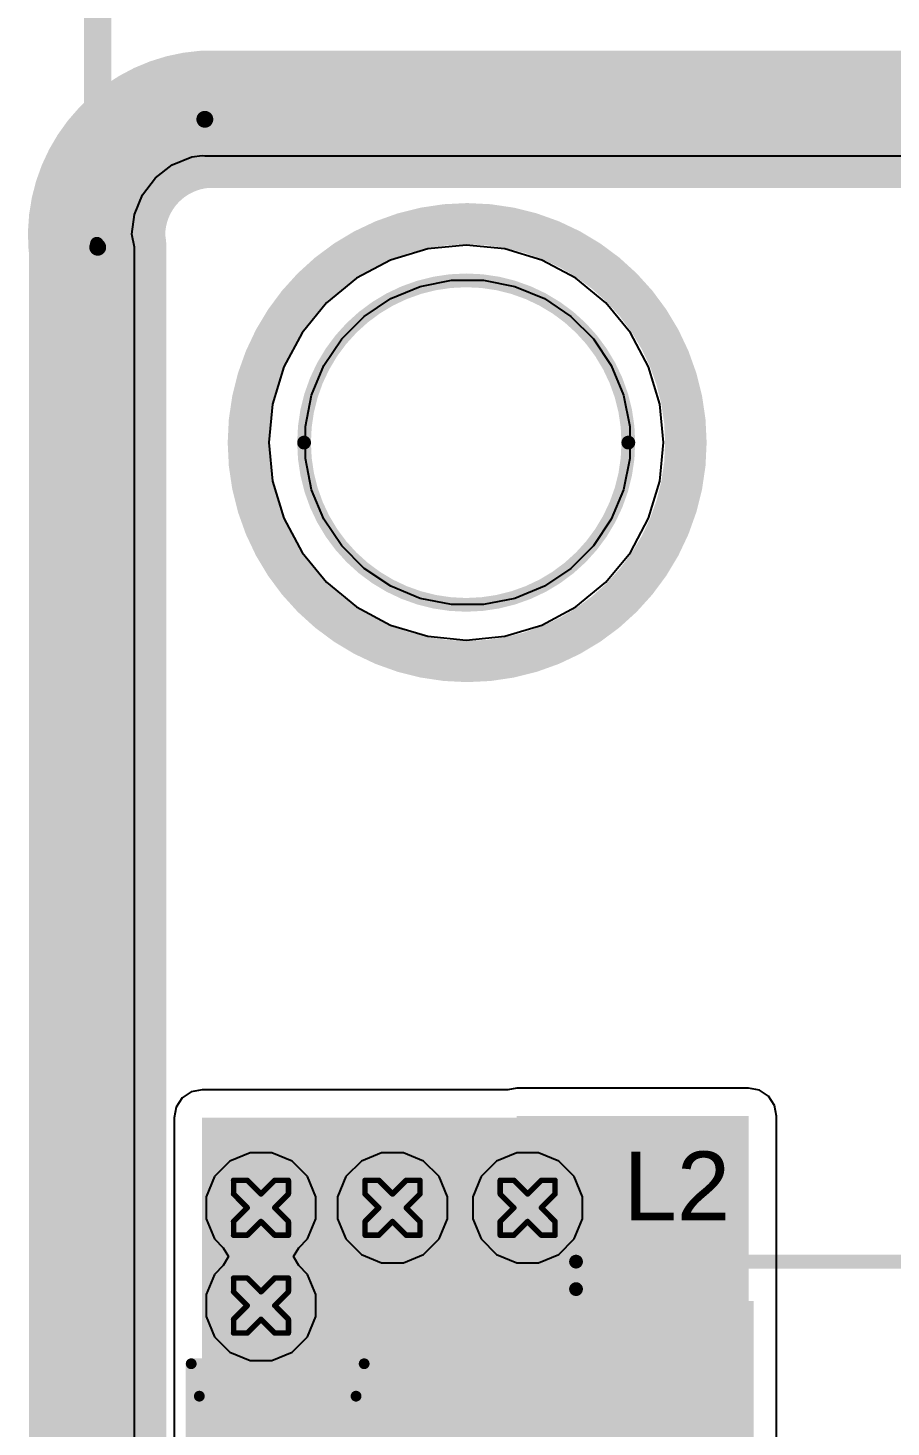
# Model space of a CAD drawing. Header units: inches. Extents: x -13 to 366, y -4 to 120.
# Drawn here: x -4.05 to 3.93, y 31.77 to 44.7 of the extents above; entities that cross this region are included whole.
import ezdxf

# ---------------------------------------------------------------- set-up
doc = ezdxf.new("R2010")
doc.units = ezdxf.units.IN
for name, color, linetype in [('Board_outline', 56, 'Continuous'), ('Bottom Layer', 5, 'Continuous'), ('Bottom Overlay', 54, 'Continuous'), ('Dimensions', 6, 'Continuous'), ('Drill Drawing', 1, 'Continuous'), ('GND', 16, 'Continuous'), ('Keep-Out Layer', 6, 'Continuous'), ('Mechanical 13', 56, 'Continuous'), ('Mechanical 15', 56, 'Continuous'), ('Multi-Layer', 9, 'Continuous'), ('POWER', 76, 'Continuous'), ('Top Layer', 1, 'Continuous'), ('Top Overlay', 2, 'Continuous'), ('Top Paste', 8, 'Continuous'), ('Top Solder', 216, 'Continuous'), ('Via Holes', 16, 'Continuous')]:
    doc.layers.add(name, color=color, linetype=linetype)
doc.styles.add('Arial', font='', dxfattribs={"height": 0.2})
doc.styles.get('Arial').set_extended_font_data('Arial')

# ---------------------------------------------------------------- blocks, each defined once
blk = doc.blocks.new('VLS5045EX_3R3N_15')
at = {"layer": 'Top Layer'}
for points in [[(-2.6, 2.1), (-1, 2.1), (-1, -2.1), (-2.6, -2.1)], [(1, 2.1), (2.6, 2.1), (2.6, -2.1), (1, -2.1)]]:
    blk.add_hatch(color=1, dxfattribs=at).paths.add_polyline_path(points)
at = {"layer": 'Top Paste'}
for points in [[(-2.6, 2.1), (-1, 2.1), (-1, -2.1), (-2.6, -2.1)], [(1, 2.1), (2.6, 2.1), (2.6, -2.1), (1, -2.1)]]:
    blk.add_hatch(color=8, dxfattribs=at).paths.add_polyline_path(points)
at = {"layer": 'Top Solder'}
for points in [[(-2.702, 2.202), (-0.898, 2.202), (-0.898, -2.202), (-2.702, -2.202)], [(0.898, 2.202), (2.702, 2.202), (2.702, -2.202), (0.898, -2.202)]]:
    blk.add_hatch(color=216, dxfattribs=at).paths.add_polyline_path(points)
at = {"layer": 'Top Overlay'}
for points in [[(-2.54, 2.311, 0.127, 0.127, 0), (-2.54, 2.565, 0.127, 0.127, 0)], [(-2.54, 2.565, 0.127, 0.127, 0), (2.54, 2.565, 0.127, 0.127, 0)], [(2.54, 2.311, 0.127, 0.127, 0), (2.54, 2.565, 0.127, 0.127, 0)], [(-2.54, -2.565, 0.127, 0.127, 0), (-2.54, -2.311, 0.127, 0.127, 0)], [(2.54, -2.565, 0.127, 0.127, 0), (2.54, -2.311, 0.127, 0.127, 0)], [(-2.54, -2.565, 0.127, 0.127, 0), (2.54, -2.565, 0.127, 0.127, 0)]]:
    blk.add_lwpolyline(points, format="xyseb", dxfattribs=at)
for points in [[(-2.572, 2.565, 0.0635, 0.0635, 1), (-2.508, 2.565, 0.0635, 0.0635, 1)], [(-2.572, 2.565, 0.0635, 0.0635, 1), (-2.508, 2.565, 0.0635, 0.0635, 1)], [(2.508, 2.565, 0.0635, 0.0635, 1), (2.572, 2.565, 0.0635, 0.0635, 1)], [(2.508, 2.565, 0.0635, 0.0635, 1), (2.572, 2.565, 0.0635, 0.0635, 1)], [(-2.572, 2.311, 0.0635, 0.0635, 1), (-2.508, 2.311, 0.0635, 0.0635, 1)], [(2.508, 2.311, 0.0635, 0.0635, 1), (2.572, 2.311, 0.0635, 0.0635, 1)], [(-2.572, -2.311, 0.0635, 0.0635, 1), (-2.508, -2.311, 0.0635, 0.0635, 1)], [(2.508, -2.311, 0.0635, 0.0635, 1), (2.572, -2.311, 0.0635, 0.0635, 1)], [(-2.572, -2.565, 0.0635, 0.0635, 1), (-2.508, -2.565, 0.0635, 0.0635, 1)], [(-2.572, -2.565, 0.0635, 0.0635, 1), (-2.508, -2.565, 0.0635, 0.0635, 1)], [(2.508, -2.565, 0.0635, 0.0635, 1), (2.572, -2.565, 0.0635, 0.0635, 1)], [(2.508, -2.565, 0.0635, 0.0635, 1), (2.572, -2.565, 0.0635, 0.0635, 1)]]:
    blk.add_lwpolyline(points, format="xyseb", close=True, dxfattribs=at)
blk = doc.blocks.new('C0805_31')
at = {"layer": 'Top Layer'}
for points in [[(-1.3, -0.7), (-1.3, 0.7), (-0.2, 0.7), (-0.2, -0.7)], [(0.2, -0.7), (0.2, 0.7), (1.3, 0.7), (1.3, -0.7)]]:
    blk.add_hatch(color=1, dxfattribs=at).paths.add_polyline_path(points)
at = {"layer": 'Top Paste'}
for points in [[(-1.3, -0.7), (-1.3, 0.7), (-0.2, 0.7), (-0.2, -0.7)], [(0.2, -0.7), (0.2, 0.7), (1.3, 0.7), (1.3, -0.7)]]:
    blk.add_hatch(color=8, dxfattribs=at).paths.add_polyline_path(points)
at = {"layer": 'Top Solder'}
for points in [[(-1.402, -0.802), (-1.402, 0.802), (-0.098, 0.802), (-0.098, -0.802)], [(0.098, -0.802), (0.098, 0.802), (1.402, 0.802), (1.402, -0.802)]]:
    blk.add_hatch(color=216, dxfattribs=at).paths.add_polyline_path(points)
at = {"layer": 'Mechanical 13'}
for points in [[(1.1, 0.725, 0.1, 0.1, 0), (-1.1, 0.725, 0.1, 0.1, 0)], [(-1.1, -0.725, 0.1, 0.1, 0), (-1.1, 0.725, 0.1, 0.1, 0)], [(1.1, -0.725, 0.1, 0.1, 0), (1.1, 0.725, 0.1, 0.1, 0)], [(1.1, -0.725, 0.1, 0.1, 0), (-1.1, -0.725, 0.1, 0.1, 0)]]:
    blk.add_lwpolyline(points, format="xyseb", dxfattribs=at)
for points in [[(-1.125, 0.725, 0.05, 0.05, 1), (-1.075, 0.725, 0.05, 0.05, 1)], [(-1.125, 0.725, 0.05, 0.05, 1), (-1.075, 0.725, 0.05, 0.05, 1)], [(1.075, 0.725, 0.05, 0.05, 1), (1.125, 0.725, 0.05, 0.05, 1)], [(1.075, 0.725, 0.05, 0.05, 1), (1.125, 0.725, 0.05, 0.05, 1)], [(-1.125, -0.725, 0.05, 0.05, 1), (-1.075, -0.725, 0.05, 0.05, 1)], [(-1.125, -0.725, 0.05, 0.05, 1), (-1.075, -0.725, 0.05, 0.05, 1)], [(1.075, -0.725, 0.05, 0.05, 1), (1.125, -0.725, 0.05, 0.05, 1)], [(1.075, -0.725, 0.05, 0.05, 1), (1.125, -0.725, 0.05, 0.05, 1)]]:
    blk.add_lwpolyline(points, format="xyseb", close=True, dxfattribs=at)
at = {"layer": 'Mechanical 15'}
for points in [[(1.4, 0.8, 0.1, 0.1, 0), (-1.4, 0.8, 0.1, 0.1, 0)], [(-1.4, -0.8, 0.1, 0.1, 0), (-1.4, 0.8, 0.1, 0.1, 0)], [(1.4, -0.8, 0.1, 0.1, 0), (1.4, 0.8, 0.1, 0.1, 0)], [(0, -0.5, 0.1, 0.1, 0), (0, 0.5, 0.1, 0.1, 0)], [(0.5, 0, 0.1, 0.1, 0), (-0.5, 0, 0.1, 0.1, 0)], [(1.4, -0.8, 0.1, 0.1, 0), (-1.4, -0.8, 0.1, 0.1, 0)]]:
    blk.add_lwpolyline(points, format="xyseb", dxfattribs=at)
for points in [[(-1.425, 0.8, 0.05, 0.05, 1), (-1.375, 0.8, 0.05, 0.05, 1)], [(-1.425, 0.8, 0.05, 0.05, 1), (-1.375, 0.8, 0.05, 0.05, 1)], [(1.375, 0.8, 0.05, 0.05, 1), (1.425, 0.8, 0.05, 0.05, 1)], [(1.375, 0.8, 0.05, 0.05, 1), (1.425, 0.8, 0.05, 0.05, 1)], [(-0.025, 0.5, 0.05, 0.05, 1), (0.025, 0.5, 0.05, 0.05, 1)], [(-0.525, 0, 0.05, 0.05, 1), (-0.475, 0, 0.05, 0.05, 1)], [(0.475, 0, 0.05, 0.05, 1), (0.525, 0, 0.05, 0.05, 1)], [(-0.025, -0.5, 0.05, 0.05, 1), (0.025, -0.5, 0.05, 0.05, 1)], [(-1.425, -0.8, 0.05, 0.05, 1), (-1.375, -0.8, 0.05, 0.05, 1)], [(-1.425, -0.8, 0.05, 0.05, 1), (-1.375, -0.8, 0.05, 0.05, 1)], [(1.375, -0.8, 0.05, 0.05, 1), (1.425, -0.8, 0.05, 0.05, 1)], [(1.375, -0.8, 0.05, 0.05, 1), (1.425, -0.8, 0.05, 0.05, 1)]]:
    blk.add_lwpolyline(points, format="xyseb", close=True, dxfattribs=at)

msp = doc.modelspace()

# ---------------------------------------------------------------- hatches: boundary and pattern name
at = {"layer": 'Bottom Layer'}
h = msp.add_hatch(color=5, dxfattribs=at)
edge = h.paths.add_edge_path()
edge.add_arc((-1.898, 33.797), 0.254, 0, 360)
h = msp.add_hatch(color=5, dxfattribs=at)
edge = h.paths.add_edge_path()
edge.add_arc((-0.682, 33.797), 0.254, 0, 360)
h = msp.add_hatch(color=5, dxfattribs=at)
edge = h.paths.add_edge_path()
edge.add_arc((0.568, 33.797), 0.254, 0, 360)
h = msp.add_hatch(color=5, dxfattribs=at)
edge = h.paths.add_edge_path()
edge.add_arc((-1.898, 32.893), 0.254, 0, 360)
at = {"layer": 'GND'}
h = msp.add_hatch(color=16, dxfattribs=at)
edge = h.paths.add_edge_path()
edge.add_arc((-1.898, 33.797), 0.254, 0, 360)
h = msp.add_hatch(color=16, dxfattribs=at)
edge = h.paths.add_edge_path()
edge.add_arc((-0.682, 33.797), 0.254, 0, 360)
h = msp.add_hatch(color=16, dxfattribs=at)
edge = h.paths.add_edge_path()
edge.add_arc((0.568, 33.797), 0.254, 0, 360)
h = msp.add_hatch(color=16, dxfattribs=at)
edge = h.paths.add_edge_path()
edge.add_arc((-1.898, 32.893), 0.254, 0, 360)
at = {"layer": 'POWER'}
h = msp.add_hatch(color=76, dxfattribs=at)
edge = h.paths.add_edge_path()
edge.add_arc((-1.898, 33.797), 0.254, 0, 360)
h = msp.add_hatch(color=76, dxfattribs=at)
edge = h.paths.add_edge_path()
edge.add_arc((-0.682, 33.797), 0.254, 0, 360)
h = msp.add_hatch(color=76, dxfattribs=at)
edge = h.paths.add_edge_path()
edge.add_arc((0.568, 33.797), 0.254, 0, 360)
h = msp.add_hatch(color=76, dxfattribs=at)
edge = h.paths.add_edge_path()
edge.add_arc((-1.898, 32.893), 0.254, 0, 360)
at = {"layer": 'Top Layer'}
for points in [[(-2.444, 31.155), (2.556, 31.155), (2.556, 34.629), (-2.444, 34.629)], [(0.467, 28.469), (2.613, 28.469), (2.613, 34.645), (0.467, 34.645)]]:
    msp.add_hatch(color=1, dxfattribs=at).paths.add_polyline_path(points)
h = msp.add_hatch(color=1, dxfattribs=at)
edge = h.paths.add_edge_path()
edge.add_arc((-1.898, 33.797), 0.254, 0, 360)
h = msp.add_hatch(color=1, dxfattribs=at)
edge = h.paths.add_edge_path()
edge.add_arc((-0.682, 33.797), 0.254, 0, 360)
h = msp.add_hatch(color=1, dxfattribs=at)
edge = h.paths.add_edge_path()
edge.add_arc((0.568, 33.797), 0.254, 0, 360)
h = msp.add_hatch(color=1, dxfattribs=at)
edge = h.paths.add_edge_path()
edge.add_arc((-1.898, 32.893), 0.254, 0, 360)
at = {"layer": 'Via Holes'}
h = msp.add_hatch(color=7, dxfattribs=at)
edge = h.paths.add_edge_path()
edge.add_arc((-1.898, 33.797), 0.127, 0, 360)
h = msp.add_hatch(color=7, dxfattribs=at)
edge = h.paths.add_edge_path()
edge.add_arc((-0.682, 33.797), 0.127, 0, 360)
h = msp.add_hatch(color=7, dxfattribs=at)
edge = h.paths.add_edge_path()
edge.add_arc((0.568, 33.797), 0.127, 0, 360)
h = msp.add_hatch(color=7, dxfattribs=at)
edge = h.paths.add_edge_path()
edge.add_arc((-1.898, 32.893), 0.127, 0, 360)

# ---------------------------------------------------------------- linework, layer by layer
at = {"layer": 'Board_outline'}
for points in [[(-3.417, 42.71, 0.254, 0.254, -0.414214), (-2.418, 43.86, 0.254, 0.254, 0)], [(-2.418, 43.86, 0.254, 0.254, 0), (31.29, 43.86, 0.254, 0.254, 0)], [(-3.409, -2.109, 0.254, 0.254, 0), (-3.409, 42.651, 0.254, 0.254, 0)]]:
    msp.add_lwpolyline(points, format="xyseb", dxfattribs=at)
for points in [[(-2.482, 43.86, 0.127, 0.127, 1), (-2.355, 43.86, 0.127, 0.127, 1)], [(-2.482, 43.86, 0.127, 0.127, 1), (-2.355, 43.86, 0.127, 0.127, 1)], [(-3.48, 42.71, 0.127, 0.127, 1), (-3.353, 42.71, 0.127, 0.127, 1)], [(-3.472, 42.651, 0.127, 0.127, 1), (-3.345, 42.651, 0.127, 0.127, 1)]]:
    msp.add_lwpolyline(points, format="xyseb", close=True, dxfattribs=at)
at = {"layer": 'Bottom Layer'}
for p, q in [((-2.719, 43.438), (-2.537, 43.514)), ((-2.537, 43.514), (-2.443, 43.526)), ((-2.443, 43.526), (-2.418, 43.521)), ((-2.418, 43.521), (31.29, 43.521)), ((-2.875, 43.319), (-2.719, 43.438)), ((-2.995, 43.163), (-2.875, 43.319)), ((-3.07, 42.981), (-2.995, 43.163)), ((-3.094, 42.797), (-3.07, 42.981)), ((-3.07, 42.677), (-3.094, 42.797)), ((0, 42.697), (-0.356, 42.662)), ((0.356, 42.662), (0, 42.697)), ((-3.07, -2.06), (-3.07, 42.677)), ((-0.699, 42.558), (-1.015, 42.39)), ((-0.356, 42.662), (-0.699, 42.558)), ((0.699, 42.558), (0.356, 42.662)), ((1.015, 42.39), (0.699, 42.558)), ((-1.015, 42.39), (-1.291, 42.162)), ((1.291, 42.162), (1.015, 42.39)), ((-1.291, 42.162), (-1.519, 41.886)), ((1.519, 41.886), (1.291, 42.162)), ((-1.519, 41.886), (-1.687, 41.57)), ((1.687, 41.57), (1.519, 41.886)), ((-1.687, 41.57), (-1.791, 41.227)), ((1.791, 41.227), (1.687, 41.57)), ((-1.791, 41.227), (-1.826, 40.871)), ((1.826, 40.871), (1.791, 41.227)), ((-1.826, 40.871), (-1.791, 40.515)), ((1.791, 40.515), (1.826, 40.871)), ((-1.791, 40.515), (-1.687, 40.172)), ((1.687, 40.172), (1.791, 40.515)), ((-1.687, 40.172), (-1.519, 39.856)), ((1.519, 39.856), (1.687, 40.172)), ((-1.519, 39.856), (-1.291, 39.58)), ((1.291, 39.58), (1.519, 39.856)), ((-1.291, 39.58), (-1.015, 39.352)), ((1.015, 39.352), (1.291, 39.58)), ((-1.015, 39.352), (-0.699, 39.184)), ((0.699, 39.184), (1.015, 39.352)), ((-0.699, 39.184), (-0.356, 39.08)), ((-0.356, 39.08), (0, 39.045)), ((0, 39.045), (0.356, 39.08)), ((0.356, 39.08), (0.699, 39.184)), ((-1.999, 34.305), (-2.186, 34.228)), ((-1.797, 34.305), (-1.999, 34.305)), ((-1.61, 34.228), (-1.797, 34.305)), ((-0.783, 34.305), (-0.969, 34.228)), ((-0.581, 34.305), (-0.783, 34.305)), ((-0.394, 34.228), (-0.581, 34.305)), ((0.467, 34.305), (0.281, 34.228)), ((0.669, 34.305), (0.467, 34.305)), ((0.856, 34.228), (0.669, 34.305)), ((-2.186, 34.228), (-2.329, 34.085)), ((-1.468, 34.085), (-1.61, 34.228)), ((-0.969, 34.228), (-1.112, 34.085)), ((-0.251, 34.085), (-0.394, 34.228)), ((0.281, 34.228), (0.138, 34.085)), ((0.999, 34.085), (0.856, 34.228)), ((-2.329, 34.085), (-2.406, 33.898)), ((-1.39, 33.898), (-1.468, 34.085)), ((-1.112, 34.085), (-1.19, 33.898)), ((-0.174, 33.898), (-0.251, 34.085)), ((0.138, 34.085), (0.06, 33.898)), ((1.076, 33.898), (0.999, 34.085)), ((-2.406, 33.898), (-2.406, 33.696)), ((-1.39, 33.696), (-1.39, 33.898)), ((-1.19, 33.898), (-1.19, 33.696)), ((-0.174, 33.696), (-0.174, 33.898)), ((0.06, 33.898), (0.06, 33.696)), ((1.076, 33.696), (1.076, 33.898)), ((-2.406, 33.696), (-2.329, 33.509)), ((-1.468, 33.509), (-1.39, 33.696)), ((-1.19, 33.696), (-1.112, 33.509)), ((-0.251, 33.509), (-0.174, 33.696)), ((0.06, 33.696), (0.138, 33.509)), ((0.999, 33.509), (1.076, 33.696)), ((-2.329, 33.509), (-2.248, 33.428)), ((-1.549, 33.428), (-1.468, 33.509)), ((-1.112, 33.509), (-0.969, 33.366)), ((-0.394, 33.366), (-0.251, 33.509)), ((0.138, 33.509), (0.281, 33.366)), ((0.856, 33.366), (0.999, 33.509)), ((-2.248, 33.428), (-2.199, 33.345)), ((-1.598, 33.345), (-1.549, 33.428)), ((-2.248, 33.262), (-2.329, 33.181)), ((-2.199, 33.345), (-2.248, 33.262)), ((-1.549, 33.262), (-1.598, 33.345)), ((-1.468, 33.181), (-1.549, 33.262)), ((-0.969, 33.366), (-0.783, 33.289)), ((-0.783, 33.289), (-0.581, 33.289)), ((-0.581, 33.289), (-0.394, 33.366)), ((0.281, 33.366), (0.467, 33.289)), ((0.467, 33.289), (0.669, 33.289)), ((0.669, 33.289), (0.856, 33.366)), ((-2.329, 33.181), (-2.406, 32.994)), ((-1.39, 32.994), (-1.468, 33.181)), ((-2.406, 32.994), (-2.406, 32.792)), ((-1.39, 32.792), (-1.39, 32.994)), ((-2.406, 32.792), (-2.329, 32.605)), ((-1.468, 32.605), (-1.39, 32.792)), ((-2.329, 32.605), (-2.186, 32.463)), ((-1.61, 32.463), (-1.468, 32.605)), ((-2.186, 32.463), (-1.999, 32.385)), ((-1.999, 32.385), (-1.797, 32.385)), ((-1.797, 32.385), (-1.61, 32.463))]:
    msp.add_line(p, q, dxfattribs=at)
at = {"layer": 'Bottom Overlay'}
for points in [[(-3.417, 42.71, 1.27, 1.27, -0.414214), (-2.418, 43.86, 1.27, 1.27, 0)], [(-3.417, 42.71, 1.27, 1.27, -0.414214), (-2.418, 43.86, 1.27, 1.27, 0)], [(-2.418, 43.86, 1.27, 1.27, 0), (31.29, 43.86, 1.27, 1.27, 0)], [(-2.418, 43.86, 1.27, 1.27, 0), (31.29, 43.86, 1.27, 1.27, 0)], [(-3.409, -2.083, 1.27, 1.27, 0), (-3.409, 42.677, 1.27, 1.27, 0)], [(-3.409, -2.083, 1.27, 1.27, 0), (-3.409, 42.677, 1.27, 1.27, 0)]]:
    msp.add_lwpolyline(points, format="xyseb", dxfattribs=at)
for points in [[(-2.736, 43.86, 0.635, 0.635, 1), (-2.101, 43.86, 0.635, 0.635, 1)], [(-2.736, 43.86, 0.635, 0.635, 1), (-2.101, 43.86, 0.635, 0.635, 1)], [(-2.736, 43.86, 0.635, 0.635, 1), (-2.101, 43.86, 0.635, 0.635, 1)], [(-2.736, 43.86, 0.635, 0.635, 1), (-2.101, 43.86, 0.635, 0.635, 1)], [(-3.734, 42.71, 0.635, 0.635, 1), (-3.099, 42.71, 0.635, 0.635, 1)], [(-3.734, 42.71, 0.635, 0.635, 1), (-3.099, 42.71, 0.635, 0.635, 1)], [(-3.726, 42.677, 0.635, 0.635, 1), (-3.091, 42.677, 0.635, 0.635, 1)], [(-3.726, 42.677, 0.635, 0.635, 1), (-3.091, 42.677, 0.635, 0.635, 1)], [(2.031, 40.871, 0.381, 0.381, 1), (-2.016, 40.871, 0.381, 0.381, 1)], [(-2.112, 40.871, 0.191, 0.191, 1), (-1.921, 40.871, 0.191, 0.191, 1)], [(1.936, 40.871, 0.191, 0.191, 1), (2.126, 40.871, 0.191, 0.191, 1)]]:
    msp.add_lwpolyline(points, format="xyseb", close=True, dxfattribs=at)
at = {"layer": 'Dimensions'}
msp.add_lwpolyline([(-3.409, 43.032, 0.254, 0.254, 0), (-3.409, 52.273, 0.254, 0.254, 0)], format="xyseb", dxfattribs=at)
msp.add_lwpolyline([(-3.472, 43.032, 0.127, 0.127, 1), (-3.345, 43.032, 0.127, 0.127, 1)], format="xyseb", close=True, dxfattribs=at)
at = {"layer": 'Drill Drawing'}
for points in [[(-2.152, 33.924, 0.0508, 0.0508, 0), (-2.152, 34.051, 0.0508, 0.0508, 0)], [(-2.152, 34.051, 0.0508, 0.0508, 0), (-2.025, 34.051, 0.0508, 0.0508, 0)], [(-2.025, 34.051, 0.0508, 0.0508, 0), (-1.898, 33.924, 0.0508, 0.0508, 0)], [(-1.898, 33.924, 0.0508, 0.0508, 0), (-1.771, 34.051, 0.0508, 0.0508, 0)], [(-1.771, 34.051, 0.0508, 0.0508, 0), (-1.644, 34.051, 0.0508, 0.0508, 0)], [(-1.644, 33.924, 0.0508, 0.0508, 0), (-1.644, 34.051, 0.0508, 0.0508, 0)], [(-0.936, 33.924, 0.0508, 0.0508, 0), (-0.936, 34.051, 0.0508, 0.0508, 0)], [(-0.936, 34.051, 0.0508, 0.0508, 0), (-0.809, 34.051, 0.0508, 0.0508, 0)], [(-0.809, 34.051, 0.0508, 0.0508, 0), (-0.682, 33.924, 0.0508, 0.0508, 0)], [(-0.682, 33.924, 0.0508, 0.0508, 0), (-0.555, 34.051, 0.0508, 0.0508, 0)], [(-0.555, 34.051, 0.0508, 0.0508, 0), (-0.428, 34.051, 0.0508, 0.0508, 0)], [(-0.428, 33.924, 0.0508, 0.0508, 0), (-0.428, 34.051, 0.0508, 0.0508, 0)], [(0.314, 33.924, 0.0508, 0.0508, 0), (0.314, 34.051, 0.0508, 0.0508, 0)], [(0.314, 34.051, 0.0508, 0.0508, 0), (0.441, 34.051, 0.0508, 0.0508, 0)], [(0.441, 34.051, 0.0508, 0.0508, 0), (0.568, 33.924, 0.0508, 0.0508, 0)], [(0.568, 33.924, 0.0508, 0.0508, 0), (0.695, 34.051, 0.0508, 0.0508, 0)], [(0.695, 34.051, 0.0508, 0.0508, 0), (0.822, 34.051, 0.0508, 0.0508, 0)], [(0.822, 33.924, 0.0508, 0.0508, 0), (0.822, 34.051, 0.0508, 0.0508, 0)], [(-2.152, 33.924, 0.0508, 0.0508, 0), (-2.025, 33.797, 0.0508, 0.0508, 0)], [(-1.771, 33.797, 0.0508, 0.0508, 0), (-1.644, 33.924, 0.0508, 0.0508, 0)], [(-0.936, 33.924, 0.0508, 0.0508, 0), (-0.809, 33.797, 0.0508, 0.0508, 0)], [(-0.555, 33.797, 0.0508, 0.0508, 0), (-0.428, 33.924, 0.0508, 0.0508, 0)], [(0.314, 33.924, 0.0508, 0.0508, 0), (0.441, 33.797, 0.0508, 0.0508, 0)], [(0.695, 33.797, 0.0508, 0.0508, 0), (0.822, 33.924, 0.0508, 0.0508, 0)], [(-2.152, 33.67, 0.0508, 0.0508, 0), (-2.025, 33.797, 0.0508, 0.0508, 0)], [(-1.771, 33.797, 0.0508, 0.0508, 0), (-1.644, 33.67, 0.0508, 0.0508, 0)], [(-0.936, 33.67, 0.0508, 0.0508, 0), (-0.809, 33.797, 0.0508, 0.0508, 0)], [(-0.555, 33.797, 0.0508, 0.0508, 0), (-0.428, 33.67, 0.0508, 0.0508, 0)], [(0.314, 33.67, 0.0508, 0.0508, 0), (0.441, 33.797, 0.0508, 0.0508, 0)], [(0.695, 33.797, 0.0508, 0.0508, 0), (0.822, 33.67, 0.0508, 0.0508, 0)], [(-2.152, 33.543, 0.0508, 0.0508, 0), (-2.152, 33.67, 0.0508, 0.0508, 0)], [(-2.025, 33.543, 0.0508, 0.0508, 0), (-1.898, 33.67, 0.0508, 0.0508, 0)], [(-1.898, 33.67, 0.0508, 0.0508, 0), (-1.771, 33.543, 0.0508, 0.0508, 0)], [(-1.644, 33.543, 0.0508, 0.0508, 0), (-1.644, 33.67, 0.0508, 0.0508, 0)], [(-0.936, 33.543, 0.0508, 0.0508, 0), (-0.936, 33.67, 0.0508, 0.0508, 0)], [(-0.809, 33.543, 0.0508, 0.0508, 0), (-0.682, 33.67, 0.0508, 0.0508, 0)], [(-0.682, 33.67, 0.0508, 0.0508, 0), (-0.555, 33.543, 0.0508, 0.0508, 0)], [(-0.428, 33.543, 0.0508, 0.0508, 0), (-0.428, 33.67, 0.0508, 0.0508, 0)], [(0.314, 33.543, 0.0508, 0.0508, 0), (0.314, 33.67, 0.0508, 0.0508, 0)], [(0.441, 33.543, 0.0508, 0.0508, 0), (0.568, 33.67, 0.0508, 0.0508, 0)], [(0.568, 33.67, 0.0508, 0.0508, 0), (0.695, 33.543, 0.0508, 0.0508, 0)], [(0.822, 33.543, 0.0508, 0.0508, 0), (0.822, 33.67, 0.0508, 0.0508, 0)], [(-2.152, 33.543, 0.0508, 0.0508, 0), (-2.025, 33.543, 0.0508, 0.0508, 0)], [(-1.771, 33.543, 0.0508, 0.0508, 0), (-1.644, 33.543, 0.0508, 0.0508, 0)], [(-0.936, 33.543, 0.0508, 0.0508, 0), (-0.809, 33.543, 0.0508, 0.0508, 0)], [(-0.555, 33.543, 0.0508, 0.0508, 0), (-0.428, 33.543, 0.0508, 0.0508, 0)], [(0.314, 33.543, 0.0508, 0.0508, 0), (0.441, 33.543, 0.0508, 0.0508, 0)], [(0.695, 33.543, 0.0508, 0.0508, 0), (0.822, 33.543, 0.0508, 0.0508, 0)], [(-2.152, 33.02, 0.0508, 0.0508, 0), (-2.152, 33.147, 0.0508, 0.0508, 0)], [(-2.152, 33.147, 0.0508, 0.0508, 0), (-2.025, 33.147, 0.0508, 0.0508, 0)], [(-2.025, 33.147, 0.0508, 0.0508, 0), (-1.898, 33.02, 0.0508, 0.0508, 0)], [(-1.898, 33.02, 0.0508, 0.0508, 0), (-1.771, 33.147, 0.0508, 0.0508, 0)], [(-1.771, 33.147, 0.0508, 0.0508, 0), (-1.644, 33.147, 0.0508, 0.0508, 0)], [(-1.644, 33.02, 0.0508, 0.0508, 0), (-1.644, 33.147, 0.0508, 0.0508, 0)], [(-2.152, 33.02, 0.0508, 0.0508, 0), (-2.025, 32.893, 0.0508, 0.0508, 0)], [(-1.771, 32.893, 0.0508, 0.0508, 0), (-1.644, 33.02, 0.0508, 0.0508, 0)], [(-2.152, 32.766, 0.0508, 0.0508, 0), (-2.025, 32.893, 0.0508, 0.0508, 0)], [(-1.771, 32.893, 0.0508, 0.0508, 0), (-1.644, 32.766, 0.0508, 0.0508, 0)], [(-2.152, 32.639, 0.0508, 0.0508, 0), (-2.152, 32.766, 0.0508, 0.0508, 0)], [(-2.025, 32.639, 0.0508, 0.0508, 0), (-1.898, 32.766, 0.0508, 0.0508, 0)], [(-1.898, 32.766, 0.0508, 0.0508, 0), (-1.771, 32.639, 0.0508, 0.0508, 0)], [(-1.644, 32.639, 0.0508, 0.0508, 0), (-1.644, 32.766, 0.0508, 0.0508, 0)], [(-2.152, 32.639, 0.0508, 0.0508, 0), (-2.025, 32.639, 0.0508, 0.0508, 0)], [(-1.771, 32.639, 0.0508, 0.0508, 0), (-1.644, 32.639, 0.0508, 0.0508, 0)]]:
    msp.add_lwpolyline(points, format="xyseb", dxfattribs=at)
for points in [[(-2.165, 34.051, 0.0254, 0.0254, 1), (-2.14, 34.051, 0.0254, 0.0254, 1)], [(-2.165, 34.051, 0.0254, 0.0254, 1), (-2.14, 34.051, 0.0254, 0.0254, 1)], [(-2.038, 34.051, 0.0254, 0.0254, 1), (-2.013, 34.051, 0.0254, 0.0254, 1)], [(-2.038, 34.051, 0.0254, 0.0254, 1), (-2.013, 34.051, 0.0254, 0.0254, 1)], [(-1.784, 34.051, 0.0254, 0.0254, 1), (-1.759, 34.051, 0.0254, 0.0254, 1)], [(-1.784, 34.051, 0.0254, 0.0254, 1), (-1.759, 34.051, 0.0254, 0.0254, 1)], [(-1.657, 34.051, 0.0254, 0.0254, 1), (-1.632, 34.051, 0.0254, 0.0254, 1)], [(-1.657, 34.051, 0.0254, 0.0254, 1), (-1.632, 34.051, 0.0254, 0.0254, 1)], [(-0.948, 34.051, 0.0254, 0.0254, 1), (-0.923, 34.051, 0.0254, 0.0254, 1)], [(-0.948, 34.051, 0.0254, 0.0254, 1), (-0.923, 34.051, 0.0254, 0.0254, 1)], [(-0.821, 34.051, 0.0254, 0.0254, 1), (-0.796, 34.051, 0.0254, 0.0254, 1)], [(-0.821, 34.051, 0.0254, 0.0254, 1), (-0.796, 34.051, 0.0254, 0.0254, 1)], [(-0.567, 34.051, 0.0254, 0.0254, 1), (-0.542, 34.051, 0.0254, 0.0254, 1)], [(-0.567, 34.051, 0.0254, 0.0254, 1), (-0.542, 34.051, 0.0254, 0.0254, 1)], [(-0.44, 34.051, 0.0254, 0.0254, 1), (-0.415, 34.051, 0.0254, 0.0254, 1)], [(-0.44, 34.051, 0.0254, 0.0254, 1), (-0.415, 34.051, 0.0254, 0.0254, 1)], [(0.302, 34.051, 0.0254, 0.0254, 1), (0.327, 34.051, 0.0254, 0.0254, 1)], [(0.302, 34.051, 0.0254, 0.0254, 1), (0.327, 34.051, 0.0254, 0.0254, 1)], [(0.429, 34.051, 0.0254, 0.0254, 1), (0.454, 34.051, 0.0254, 0.0254, 1)], [(0.429, 34.051, 0.0254, 0.0254, 1), (0.454, 34.051, 0.0254, 0.0254, 1)], [(0.683, 34.051, 0.0254, 0.0254, 1), (0.708, 34.051, 0.0254, 0.0254, 1)], [(0.683, 34.051, 0.0254, 0.0254, 1), (0.708, 34.051, 0.0254, 0.0254, 1)], [(0.81, 34.051, 0.0254, 0.0254, 1), (0.835, 34.051, 0.0254, 0.0254, 1)], [(0.81, 34.051, 0.0254, 0.0254, 1), (0.835, 34.051, 0.0254, 0.0254, 1)], [(-2.165, 33.924, 0.0254, 0.0254, 1), (-2.14, 33.924, 0.0254, 0.0254, 1)], [(-2.165, 33.924, 0.0254, 0.0254, 1), (-2.14, 33.924, 0.0254, 0.0254, 1)], [(-1.911, 33.924, 0.0254, 0.0254, 1), (-1.886, 33.924, 0.0254, 0.0254, 1)], [(-1.911, 33.924, 0.0254, 0.0254, 1), (-1.886, 33.924, 0.0254, 0.0254, 1)], [(-1.657, 33.924, 0.0254, 0.0254, 1), (-1.632, 33.924, 0.0254, 0.0254, 1)], [(-1.657, 33.924, 0.0254, 0.0254, 1), (-1.632, 33.924, 0.0254, 0.0254, 1)], [(-0.948, 33.924, 0.0254, 0.0254, 1), (-0.923, 33.924, 0.0254, 0.0254, 1)], [(-0.948, 33.924, 0.0254, 0.0254, 1), (-0.923, 33.924, 0.0254, 0.0254, 1)], [(-0.694, 33.924, 0.0254, 0.0254, 1), (-0.669, 33.924, 0.0254, 0.0254, 1)], [(-0.694, 33.924, 0.0254, 0.0254, 1), (-0.669, 33.924, 0.0254, 0.0254, 1)], [(-0.44, 33.924, 0.0254, 0.0254, 1), (-0.415, 33.924, 0.0254, 0.0254, 1)], [(-0.44, 33.924, 0.0254, 0.0254, 1), (-0.415, 33.924, 0.0254, 0.0254, 1)], [(0.302, 33.924, 0.0254, 0.0254, 1), (0.327, 33.924, 0.0254, 0.0254, 1)], [(0.302, 33.924, 0.0254, 0.0254, 1), (0.327, 33.924, 0.0254, 0.0254, 1)], [(0.556, 33.924, 0.0254, 0.0254, 1), (0.581, 33.924, 0.0254, 0.0254, 1)], [(0.556, 33.924, 0.0254, 0.0254, 1), (0.581, 33.924, 0.0254, 0.0254, 1)], [(0.81, 33.924, 0.0254, 0.0254, 1), (0.835, 33.924, 0.0254, 0.0254, 1)], [(0.81, 33.924, 0.0254, 0.0254, 1), (0.835, 33.924, 0.0254, 0.0254, 1)], [(-2.038, 33.797, 0.0254, 0.0254, 1), (-2.013, 33.797, 0.0254, 0.0254, 1)], [(-2.038, 33.797, 0.0254, 0.0254, 1), (-2.013, 33.797, 0.0254, 0.0254, 1)], [(-1.784, 33.797, 0.0254, 0.0254, 1), (-1.759, 33.797, 0.0254, 0.0254, 1)], [(-1.784, 33.797, 0.0254, 0.0254, 1), (-1.759, 33.797, 0.0254, 0.0254, 1)], [(-0.821, 33.797, 0.0254, 0.0254, 1), (-0.796, 33.797, 0.0254, 0.0254, 1)], [(-0.821, 33.797, 0.0254, 0.0254, 1), (-0.796, 33.797, 0.0254, 0.0254, 1)], [(-0.567, 33.797, 0.0254, 0.0254, 1), (-0.542, 33.797, 0.0254, 0.0254, 1)], [(-0.567, 33.797, 0.0254, 0.0254, 1), (-0.542, 33.797, 0.0254, 0.0254, 1)], [(0.429, 33.797, 0.0254, 0.0254, 1), (0.454, 33.797, 0.0254, 0.0254, 1)], [(0.429, 33.797, 0.0254, 0.0254, 1), (0.454, 33.797, 0.0254, 0.0254, 1)], [(0.683, 33.797, 0.0254, 0.0254, 1), (0.708, 33.797, 0.0254, 0.0254, 1)], [(0.683, 33.797, 0.0254, 0.0254, 1), (0.708, 33.797, 0.0254, 0.0254, 1)], [(-2.165, 33.67, 0.0254, 0.0254, 1), (-2.14, 33.67, 0.0254, 0.0254, 1)], [(-2.165, 33.67, 0.0254, 0.0254, 1), (-2.14, 33.67, 0.0254, 0.0254, 1)], [(-1.911, 33.67, 0.0254, 0.0254, 1), (-1.886, 33.67, 0.0254, 0.0254, 1)], [(-1.911, 33.67, 0.0254, 0.0254, 1), (-1.886, 33.67, 0.0254, 0.0254, 1)], [(-1.657, 33.67, 0.0254, 0.0254, 1), (-1.632, 33.67, 0.0254, 0.0254, 1)], [(-1.657, 33.67, 0.0254, 0.0254, 1), (-1.632, 33.67, 0.0254, 0.0254, 1)], [(-0.948, 33.67, 0.0254, 0.0254, 1), (-0.923, 33.67, 0.0254, 0.0254, 1)], [(-0.948, 33.67, 0.0254, 0.0254, 1), (-0.923, 33.67, 0.0254, 0.0254, 1)], [(-0.694, 33.67, 0.0254, 0.0254, 1), (-0.669, 33.67, 0.0254, 0.0254, 1)], [(-0.694, 33.67, 0.0254, 0.0254, 1), (-0.669, 33.67, 0.0254, 0.0254, 1)], [(-0.44, 33.67, 0.0254, 0.0254, 1), (-0.415, 33.67, 0.0254, 0.0254, 1)], [(-0.44, 33.67, 0.0254, 0.0254, 1), (-0.415, 33.67, 0.0254, 0.0254, 1)], [(0.302, 33.67, 0.0254, 0.0254, 1), (0.327, 33.67, 0.0254, 0.0254, 1)], [(0.302, 33.67, 0.0254, 0.0254, 1), (0.327, 33.67, 0.0254, 0.0254, 1)], [(0.556, 33.67, 0.0254, 0.0254, 1), (0.581, 33.67, 0.0254, 0.0254, 1)], [(0.556, 33.67, 0.0254, 0.0254, 1), (0.581, 33.67, 0.0254, 0.0254, 1)], [(0.81, 33.67, 0.0254, 0.0254, 1), (0.835, 33.67, 0.0254, 0.0254, 1)], [(0.81, 33.67, 0.0254, 0.0254, 1), (0.835, 33.67, 0.0254, 0.0254, 1)], [(-2.165, 33.543, 0.0254, 0.0254, 1), (-2.14, 33.543, 0.0254, 0.0254, 1)], [(-2.165, 33.543, 0.0254, 0.0254, 1), (-2.14, 33.543, 0.0254, 0.0254, 1)], [(-2.038, 33.543, 0.0254, 0.0254, 1), (-2.013, 33.543, 0.0254, 0.0254, 1)], [(-2.038, 33.543, 0.0254, 0.0254, 1), (-2.013, 33.543, 0.0254, 0.0254, 1)], [(-1.784, 33.543, 0.0254, 0.0254, 1), (-1.759, 33.543, 0.0254, 0.0254, 1)], [(-1.784, 33.543, 0.0254, 0.0254, 1), (-1.759, 33.543, 0.0254, 0.0254, 1)], [(-1.657, 33.543, 0.0254, 0.0254, 1), (-1.632, 33.543, 0.0254, 0.0254, 1)], [(-1.657, 33.543, 0.0254, 0.0254, 1), (-1.632, 33.543, 0.0254, 0.0254, 1)], [(-0.948, 33.543, 0.0254, 0.0254, 1), (-0.923, 33.543, 0.0254, 0.0254, 1)], [(-0.948, 33.543, 0.0254, 0.0254, 1), (-0.923, 33.543, 0.0254, 0.0254, 1)], [(-0.821, 33.543, 0.0254, 0.0254, 1), (-0.796, 33.543, 0.0254, 0.0254, 1)], [(-0.821, 33.543, 0.0254, 0.0254, 1), (-0.796, 33.543, 0.0254, 0.0254, 1)], [(-0.567, 33.543, 0.0254, 0.0254, 1), (-0.542, 33.543, 0.0254, 0.0254, 1)], [(-0.567, 33.543, 0.0254, 0.0254, 1), (-0.542, 33.543, 0.0254, 0.0254, 1)], [(-0.44, 33.543, 0.0254, 0.0254, 1), (-0.415, 33.543, 0.0254, 0.0254, 1)], [(-0.44, 33.543, 0.0254, 0.0254, 1), (-0.415, 33.543, 0.0254, 0.0254, 1)], [(0.302, 33.543, 0.0254, 0.0254, 1), (0.327, 33.543, 0.0254, 0.0254, 1)], [(0.302, 33.543, 0.0254, 0.0254, 1), (0.327, 33.543, 0.0254, 0.0254, 1)], [(0.429, 33.543, 0.0254, 0.0254, 1), (0.454, 33.543, 0.0254, 0.0254, 1)], [(0.429, 33.543, 0.0254, 0.0254, 1), (0.454, 33.543, 0.0254, 0.0254, 1)], [(0.683, 33.543, 0.0254, 0.0254, 1), (0.708, 33.543, 0.0254, 0.0254, 1)], [(0.683, 33.543, 0.0254, 0.0254, 1), (0.708, 33.543, 0.0254, 0.0254, 1)], [(0.81, 33.543, 0.0254, 0.0254, 1), (0.835, 33.543, 0.0254, 0.0254, 1)], [(0.81, 33.543, 0.0254, 0.0254, 1), (0.835, 33.543, 0.0254, 0.0254, 1)], [(-2.165, 33.147, 0.0254, 0.0254, 1), (-2.14, 33.147, 0.0254, 0.0254, 1)], [(-2.165, 33.147, 0.0254, 0.0254, 1), (-2.14, 33.147, 0.0254, 0.0254, 1)], [(-2.038, 33.147, 0.0254, 0.0254, 1), (-2.013, 33.147, 0.0254, 0.0254, 1)], [(-2.038, 33.147, 0.0254, 0.0254, 1), (-2.013, 33.147, 0.0254, 0.0254, 1)], [(-1.784, 33.147, 0.0254, 0.0254, 1), (-1.759, 33.147, 0.0254, 0.0254, 1)], [(-1.784, 33.147, 0.0254, 0.0254, 1), (-1.759, 33.147, 0.0254, 0.0254, 1)], [(-1.657, 33.147, 0.0254, 0.0254, 1), (-1.632, 33.147, 0.0254, 0.0254, 1)], [(-1.657, 33.147, 0.0254, 0.0254, 1), (-1.632, 33.147, 0.0254, 0.0254, 1)], [(-2.165, 33.02, 0.0254, 0.0254, 1), (-2.14, 33.02, 0.0254, 0.0254, 1)], [(-2.165, 33.02, 0.0254, 0.0254, 1), (-2.14, 33.02, 0.0254, 0.0254, 1)], [(-1.911, 33.02, 0.0254, 0.0254, 1), (-1.886, 33.02, 0.0254, 0.0254, 1)], [(-1.911, 33.02, 0.0254, 0.0254, 1), (-1.886, 33.02, 0.0254, 0.0254, 1)], [(-1.657, 33.02, 0.0254, 0.0254, 1), (-1.632, 33.02, 0.0254, 0.0254, 1)], [(-1.657, 33.02, 0.0254, 0.0254, 1), (-1.632, 33.02, 0.0254, 0.0254, 1)], [(-2.038, 32.893, 0.0254, 0.0254, 1), (-2.013, 32.893, 0.0254, 0.0254, 1)], [(-2.038, 32.893, 0.0254, 0.0254, 1), (-2.013, 32.893, 0.0254, 0.0254, 1)], [(-1.784, 32.893, 0.0254, 0.0254, 1), (-1.759, 32.893, 0.0254, 0.0254, 1)], [(-1.784, 32.893, 0.0254, 0.0254, 1), (-1.759, 32.893, 0.0254, 0.0254, 1)], [(-2.165, 32.766, 0.0254, 0.0254, 1), (-2.14, 32.766, 0.0254, 0.0254, 1)], [(-2.165, 32.766, 0.0254, 0.0254, 1), (-2.14, 32.766, 0.0254, 0.0254, 1)], [(-1.911, 32.766, 0.0254, 0.0254, 1), (-1.886, 32.766, 0.0254, 0.0254, 1)], [(-1.911, 32.766, 0.0254, 0.0254, 1), (-1.886, 32.766, 0.0254, 0.0254, 1)], [(-1.657, 32.766, 0.0254, 0.0254, 1), (-1.632, 32.766, 0.0254, 0.0254, 1)], [(-1.657, 32.766, 0.0254, 0.0254, 1), (-1.632, 32.766, 0.0254, 0.0254, 1)], [(-2.165, 32.639, 0.0254, 0.0254, 1), (-2.14, 32.639, 0.0254, 0.0254, 1)], [(-2.165, 32.639, 0.0254, 0.0254, 1), (-2.14, 32.639, 0.0254, 0.0254, 1)], [(-2.038, 32.639, 0.0254, 0.0254, 1), (-2.013, 32.639, 0.0254, 0.0254, 1)], [(-2.038, 32.639, 0.0254, 0.0254, 1), (-2.013, 32.639, 0.0254, 0.0254, 1)], [(-1.784, 32.639, 0.0254, 0.0254, 1), (-1.759, 32.639, 0.0254, 0.0254, 1)], [(-1.784, 32.639, 0.0254, 0.0254, 1), (-1.759, 32.639, 0.0254, 0.0254, 1)], [(-1.657, 32.639, 0.0254, 0.0254, 1), (-1.632, 32.639, 0.0254, 0.0254, 1)], [(-1.657, 32.639, 0.0254, 0.0254, 1), (-1.632, 32.639, 0.0254, 0.0254, 1)]]:
    msp.add_lwpolyline(points, format="xyseb", close=True, dxfattribs=at)
at = {"layer": 'GND'}
for p, q in [((-2.719, 43.438), (-2.537, 43.514)), ((-2.537, 43.514), (-2.443, 43.526)), ((-2.443, 43.526), (-2.418, 43.521)), ((-2.418, 43.521), (31.29, 43.521)), ((-2.875, 43.319), (-2.719, 43.438)), ((-2.995, 43.163), (-2.875, 43.319)), ((-3.07, 42.981), (-2.995, 43.163)), ((-3.094, 42.797), (-3.07, 42.981)), ((-3.07, 42.677), (-3.094, 42.797)), ((0, 42.697), (-0.356, 42.662)), ((0.356, 42.662), (0, 42.697)), ((-3.07, -2.06), (-3.07, 42.677)), ((-0.699, 42.558), (-1.015, 42.39)), ((-0.356, 42.662), (-0.699, 42.558)), ((0.699, 42.558), (0.356, 42.662)), ((1.015, 42.39), (0.699, 42.558)), ((-1.015, 42.39), (-1.291, 42.162)), ((1.291, 42.162), (1.015, 42.39)), ((-1.291, 42.162), (-1.519, 41.886)), ((1.519, 41.886), (1.291, 42.162)), ((-1.519, 41.886), (-1.687, 41.57)), ((1.687, 41.57), (1.519, 41.886)), ((-1.687, 41.57), (-1.791, 41.227)), ((1.791, 41.227), (1.687, 41.57)), ((-1.791, 41.227), (-1.826, 40.871)), ((1.826, 40.871), (1.791, 41.227)), ((-1.826, 40.871), (-1.791, 40.515)), ((1.791, 40.515), (1.826, 40.871)), ((-1.791, 40.515), (-1.687, 40.172)), ((1.687, 40.172), (1.791, 40.515)), ((-1.687, 40.172), (-1.519, 39.856)), ((1.519, 39.856), (1.687, 40.172)), ((-1.519, 39.856), (-1.291, 39.58)), ((1.291, 39.58), (1.519, 39.856)), ((-1.291, 39.58), (-1.015, 39.352)), ((1.015, 39.352), (1.291, 39.58)), ((-1.015, 39.352), (-0.699, 39.184)), ((0.699, 39.184), (1.015, 39.352)), ((-0.699, 39.184), (-0.356, 39.08)), ((-0.356, 39.08), (0, 39.045)), ((0, 39.045), (0.356, 39.08)), ((0.356, 39.08), (0.699, 39.184)), ((-1.999, 34.305), (-2.186, 34.228)), ((-1.797, 34.305), (-1.999, 34.305)), ((-1.61, 34.228), (-1.797, 34.305)), ((-0.783, 34.305), (-0.969, 34.228)), ((-0.581, 34.305), (-0.783, 34.305)), ((-0.394, 34.228), (-0.581, 34.305)), ((0.467, 34.305), (0.281, 34.228)), ((0.669, 34.305), (0.467, 34.305)), ((0.856, 34.228), (0.669, 34.305)), ((-2.186, 34.228), (-2.329, 34.085)), ((-1.468, 34.085), (-1.61, 34.228)), ((-0.969, 34.228), (-1.112, 34.085)), ((-0.251, 34.085), (-0.394, 34.228)), ((0.281, 34.228), (0.138, 34.085)), ((0.999, 34.085), (0.856, 34.228)), ((-2.329, 34.085), (-2.406, 33.898)), ((-1.39, 33.898), (-1.468, 34.085)), ((-1.112, 34.085), (-1.19, 33.898)), ((-0.174, 33.898), (-0.251, 34.085)), ((0.138, 34.085), (0.06, 33.898)), ((1.076, 33.898), (0.999, 34.085)), ((-2.406, 33.898), (-2.406, 33.696)), ((-1.39, 33.696), (-1.39, 33.898)), ((-1.19, 33.898), (-1.19, 33.696)), ((-0.174, 33.696), (-0.174, 33.898)), ((0.06, 33.898), (0.06, 33.696)), ((1.076, 33.696), (1.076, 33.898)), ((-2.406, 33.696), (-2.329, 33.509)), ((-1.468, 33.509), (-1.39, 33.696)), ((-1.19, 33.696), (-1.112, 33.509)), ((-0.251, 33.509), (-0.174, 33.696)), ((0.06, 33.696), (0.138, 33.509)), ((0.999, 33.509), (1.076, 33.696)), ((-2.329, 33.509), (-2.248, 33.428)), ((-1.549, 33.428), (-1.468, 33.509)), ((-1.112, 33.509), (-0.969, 33.366)), ((-0.394, 33.366), (-0.251, 33.509)), ((0.138, 33.509), (0.281, 33.366)), ((0.856, 33.366), (0.999, 33.509)), ((-2.248, 33.428), (-2.199, 33.345)), ((-1.598, 33.345), (-1.549, 33.428)), ((-2.248, 33.262), (-2.329, 33.181)), ((-2.199, 33.345), (-2.248, 33.262)), ((-1.549, 33.262), (-1.598, 33.345)), ((-1.468, 33.181), (-1.549, 33.262)), ((-0.969, 33.366), (-0.783, 33.289)), ((-0.783, 33.289), (-0.581, 33.289)), ((-0.581, 33.289), (-0.394, 33.366)), ((0.281, 33.366), (0.467, 33.289)), ((0.467, 33.289), (0.669, 33.289)), ((0.669, 33.289), (0.856, 33.366)), ((-2.329, 33.181), (-2.406, 32.994)), ((-1.39, 32.994), (-1.468, 33.181)), ((-2.406, 32.994), (-2.406, 32.792)), ((-1.39, 32.792), (-1.39, 32.994)), ((-2.406, 32.792), (-2.329, 32.605)), ((-1.468, 32.605), (-1.39, 32.792)), ((-2.329, 32.605), (-2.186, 32.463)), ((-1.61, 32.463), (-1.468, 32.605)), ((-2.186, 32.463), (-1.999, 32.385)), ((-1.999, 32.385), (-1.797, 32.385)), ((-1.797, 32.385), (-1.61, 32.463))]:
    msp.add_line(p, q, dxfattribs=at)
at = {"layer": 'Keep-Out Layer'}
for points in [[(-3.417, 42.71, 0.127, 0.127, -0.414214), (-2.418, 43.86, 0.127, 0.127, 0)], [(-3.417, 42.71, 0.127, 0.127, -0.414214), (-2.418, 43.86, 0.127, 0.127, 0)], [(-2.418, 43.86, 0.156, 0.156, 0), (31.29, 43.86, 0.156, 0.156, 0)], [(-2.418, 43.86, 0.156, 0.156, 0), (31.29, 43.86, 0.156, 0.156, 0)], [(-3.409, -2.083, 0.156, 0.156, 0), (-3.409, 42.677, 0.156, 0.156, 0)], [(-3.409, -2.083, 0.156, 0.156, 0), (-3.409, 42.677, 0.156, 0.156, 0)]]:
    msp.add_lwpolyline(points, format="xyseb", dxfattribs=at)
for points in [[(-2.457, 43.86, 0.0782, 0.0782, 1), (-2.379, 43.86, 0.0782, 0.0782, 1)], [(-2.457, 43.86, 0.0782, 0.0782, 1), (-2.379, 43.86, 0.0782, 0.0782, 1)], [(-2.45, 43.86, 0.0635, 0.0635, 1), (-2.387, 43.86, 0.0635, 0.0635, 1)], [(-2.45, 43.86, 0.0635, 0.0635, 1), (-2.387, 43.86, 0.0635, 0.0635, 1)], [(-3.448, 42.677, 0.0782, 0.0782, 1), (-3.37, 42.677, 0.0782, 0.0782, 1)], [(-3.448, 42.677, 0.0782, 0.0782, 1), (-3.37, 42.677, 0.0782, 0.0782, 1)], [(-3.448, 42.71, 0.0635, 0.0635, 1), (-3.385, 42.71, 0.0635, 0.0635, 1)], [(-3.448, 42.71, 0.0635, 0.0635, 1), (-3.385, 42.71, 0.0635, 0.0635, 1)], [(1.5, 40.871, 0.127, 0.127, 1), (-1.5, 40.871, 0.127, 0.127, 1)], [(1.5, 40.871, 0.127, 0.127, 1), (-1.5, 40.871, 0.127, 0.127, 1)], [(-1.532, 40.871, 0.0635, 0.0635, 1), (-1.468, 40.871, 0.0635, 0.0635, 1)], [(-1.532, 40.871, 0.0635, 0.0635, 1), (-1.468, 40.871, 0.0635, 0.0635, 1)], [(1.468, 40.871, 0.0635, 0.0635, 1), (1.532, 40.871, 0.0635, 0.0635, 1)], [(1.468, 40.871, 0.0635, 0.0635, 1), (1.532, 40.871, 0.0635, 0.0635, 1)]]:
    msp.add_lwpolyline(points, format="xyseb", close=True, dxfattribs=at)
at = {"layer": 'Multi-Layer'}
for p, q in [((-0.698, 42.202), (-0.425, 42.315)), ((-0.425, 42.315), (-0.135, 42.373)), ((-0.135, 42.373), (0.013, 42.373)), ((0.013, 42.373), (0.16, 42.373)), ((0.16, 42.373), (0.45, 42.315)), ((0.45, 42.315), (0.723, 42.202)), ((-0.943, 42.038), (-0.698, 42.202)), ((0.723, 42.202), (0.969, 42.038)), ((-1.152, 41.829), (-0.943, 42.038)), ((0.969, 42.038), (1.178, 41.829)), ((-1.317, 41.584), (-1.152, 41.829)), ((1.178, 41.829), (1.342, 41.584)), ((-1.43, 41.311), (-1.317, 41.584)), ((1.342, 41.584), (1.455, 41.311)), ((-1.487, 41.021), (-1.43, 41.311)), ((1.455, 41.311), (1.513, 41.021)), ((-1.487, 40.873), (-1.487, 41.021)), ((1.513, 41.021), (1.513, 40.873)), ((-1.487, 40.725), (-1.487, 40.873)), ((1.513, 40.873), (1.513, 40.725)), ((-1.43, 40.435), (-1.487, 40.725)), ((1.513, 40.725), (1.455, 40.435)), ((-1.317, 40.162), (-1.43, 40.435)), ((1.455, 40.435), (1.342, 40.162)), ((-1.152, 39.917), (-1.317, 40.162)), ((1.342, 40.162), (1.178, 39.917)), ((-0.943, 39.708), (-1.152, 39.917)), ((1.178, 39.917), (0.969, 39.708)), ((-0.698, 39.544), (-0.943, 39.708)), ((0.969, 39.708), (0.723, 39.544)), ((-0.425, 39.431), (-0.698, 39.544)), ((0.723, 39.544), (0.45, 39.431)), ((-0.135, 39.373), (-0.425, 39.431)), ((0.013, 39.373), (-0.135, 39.373)), ((0.013, 39.373), (0.013, 39.373)), ((0.16, 39.373), (0.013, 39.373)), ((0.45, 39.431), (0.16, 39.373))]:
    msp.add_line(p, q, dxfattribs=at)
at = {"layer": 'POWER'}
for p, q in [((-2.719, 43.438), (-2.537, 43.514)), ((-2.537, 43.514), (-2.443, 43.526)), ((-2.443, 43.526), (-2.418, 43.521)), ((-2.418, 43.521), (31.29, 43.521)), ((-2.875, 43.319), (-2.719, 43.438)), ((-2.995, 43.163), (-2.875, 43.319)), ((-3.07, 42.981), (-2.995, 43.163)), ((-3.094, 42.797), (-3.07, 42.981)), ((-3.07, 42.677), (-3.094, 42.797)), ((0, 42.697), (-0.356, 42.662)), ((0.356, 42.662), (0, 42.697)), ((-3.07, 7.886), (-3.07, 42.677)), ((-0.699, 42.558), (-1.015, 42.39)), ((-0.356, 42.662), (-0.699, 42.558)), ((0.699, 42.558), (0.356, 42.662)), ((1.015, 42.39), (0.699, 42.558)), ((-1.015, 42.39), (-1.291, 42.162)), ((1.291, 42.162), (1.015, 42.39)), ((-1.291, 42.162), (-1.519, 41.886)), ((1.519, 41.886), (1.291, 42.162)), ((-1.519, 41.886), (-1.687, 41.57)), ((1.687, 41.57), (1.519, 41.886)), ((-1.687, 41.57), (-1.791, 41.227)), ((1.791, 41.227), (1.687, 41.57)), ((-1.791, 41.227), (-1.826, 40.871)), ((1.826, 40.871), (1.791, 41.227)), ((-1.826, 40.871), (-1.791, 40.515)), ((1.791, 40.515), (1.826, 40.871)), ((-1.791, 40.515), (-1.687, 40.172)), ((1.687, 40.172), (1.791, 40.515)), ((-1.687, 40.172), (-1.519, 39.856)), ((1.519, 39.856), (1.687, 40.172)), ((-1.519, 39.856), (-1.291, 39.58)), ((1.291, 39.58), (1.519, 39.856)), ((-1.291, 39.58), (-1.015, 39.352)), ((1.015, 39.352), (1.291, 39.58)), ((-1.015, 39.352), (-0.699, 39.184)), ((0.699, 39.184), (1.015, 39.352)), ((-0.699, 39.184), (-0.356, 39.08)), ((-0.356, 39.08), (0, 39.045)), ((0, 39.045), (0.356, 39.08)), ((0.356, 39.08), (0.699, 39.184))]:
    msp.add_line(p, q, dxfattribs=at)
at = {"layer": 'Top Layer'}
for p, q in [((-2.719, 43.438), (-2.537, 43.514)), ((-2.537, 43.514), (-2.443, 43.526)), ((-2.443, 43.526), (-2.418, 43.521)), ((-2.418, 43.521), (31.29, 43.521)), ((-2.875, 43.319), (-2.719, 43.438)), ((-2.995, 43.163), (-2.875, 43.319)), ((-3.07, 42.981), (-2.995, 43.163)), ((-3.094, 42.797), (-3.07, 42.981)), ((-3.07, 42.677), (-3.094, 42.797)), ((0, 42.697), (-0.356, 42.662)), ((0.356, 42.662), (0, 42.697)), ((-3.07, -2.06), (-3.07, 42.677)), ((-0.699, 42.558), (-1.015, 42.39)), ((-0.356, 42.662), (-0.699, 42.558)), ((0.699, 42.558), (0.356, 42.662)), ((1.015, 42.39), (0.699, 42.558)), ((-1.015, 42.39), (-1.291, 42.162)), ((1.291, 42.162), (1.015, 42.39)), ((-1.291, 42.162), (-1.519, 41.886)), ((1.519, 41.886), (1.291, 42.162)), ((-1.519, 41.886), (-1.687, 41.57)), ((1.687, 41.57), (1.519, 41.886)), ((-1.687, 41.57), (-1.791, 41.227)), ((1.791, 41.227), (1.687, 41.57)), ((-1.791, 41.227), (-1.826, 40.871)), ((1.826, 40.871), (1.791, 41.227)), ((-1.826, 40.871), (-1.791, 40.515)), ((1.791, 40.515), (1.826, 40.871)), ((-1.791, 40.515), (-1.687, 40.172)), ((1.687, 40.172), (1.791, 40.515)), ((-1.687, 40.172), (-1.519, 39.856)), ((1.519, 39.856), (1.687, 40.172)), ((-1.519, 39.856), (-1.291, 39.58)), ((1.291, 39.58), (1.519, 39.856)), ((-1.291, 39.58), (-1.015, 39.352)), ((1.015, 39.352), (1.291, 39.58)), ((-1.015, 39.352), (-0.699, 39.184)), ((0.699, 39.184), (1.015, 39.352)), ((-0.699, 39.184), (-0.356, 39.08)), ((-0.356, 39.08), (0, 39.045)), ((0, 39.045), (0.356, 39.08)), ((0.356, 39.08), (0.699, 39.184)), ((-2.627, 34.812), (-2.683, 34.728)), ((-2.543, 34.868), (-2.627, 34.812)), ((-2.444, 34.888), (-2.543, 34.868)), ((0.386, 34.888), (-2.444, 34.888)), ((0.467, 34.904), (0.386, 34.888)), ((2.613, 34.904), (0.467, 34.904)), ((2.712, 34.884), (2.613, 34.904)), ((2.796, 34.828), (2.712, 34.884)), ((2.852, 34.744), (2.796, 34.828)), ((-2.683, 34.728), (-2.703, 34.629)), ((2.872, 34.645), (2.852, 34.744)), ((-2.703, 34.629), (-2.703, 31.155)), ((2.872, 28.469), (2.872, 34.645))]:
    msp.add_line(p, q, dxfattribs=at)
at = {"layer": 'Top Overlay'}
for points in [[(-3.417, 42.71, 1.27, 1.27, -0.414214), (-2.418, 43.86, 1.27, 1.27, 0)], [(-2.418, 43.86, 1.27, 1.27, 0), (31.29, 43.86, 1.27, 1.27, 0)], [(-3.409, -2.109, 1.27, 1.27, 0), (-3.409, 42.651, 1.27, 1.27, 0)]]:
    msp.add_lwpolyline(points, format="xyseb", dxfattribs=at)
for points in [[(-2.736, 43.86, 0.635, 0.635, 1), (-2.101, 43.86, 0.635, 0.635, 1)], [(-2.736, 43.86, 0.635, 0.635, 1), (-2.101, 43.86, 0.635, 0.635, 1)], [(-3.734, 42.71, 0.635, 0.635, 1), (-3.099, 42.71, 0.635, 0.635, 1)], [(-3.726, 42.651, 0.635, 0.635, 1), (-3.091, 42.651, 0.635, 0.635, 1)], [(2.034, 40.871, 0.381, 0.381, 1), (-2.014, 40.871, 0.381, 0.381, 1)], [(-2.109, 40.871, 0.191, 0.191, 1), (-1.919, 40.871, 0.191, 0.191, 1)], [(1.938, 40.871, 0.191, 0.191, 1), (2.129, 40.871, 0.191, 0.191, 1)]]:
    msp.add_lwpolyline(points, format="xyseb", close=True, dxfattribs=at)

# ---------------------------------------------------------------- block references
msp.add_blockref('VLS5045EX_3R3N_15', (3.556, 30.734))
at = {"rotation": 270}
msp.add_blockref('C0805_31', (-1.744, 30.955), dxfattribs=at)

# ---------------------------------------------------------------- texts
at = {"layer": 'Top Overlay', "style": 'Arial'}
msp.add_text('L2', height=0.635, dxfattribs=at).set_placement((1.455, 33.682))

doc.saveas('drawing.dxf')
